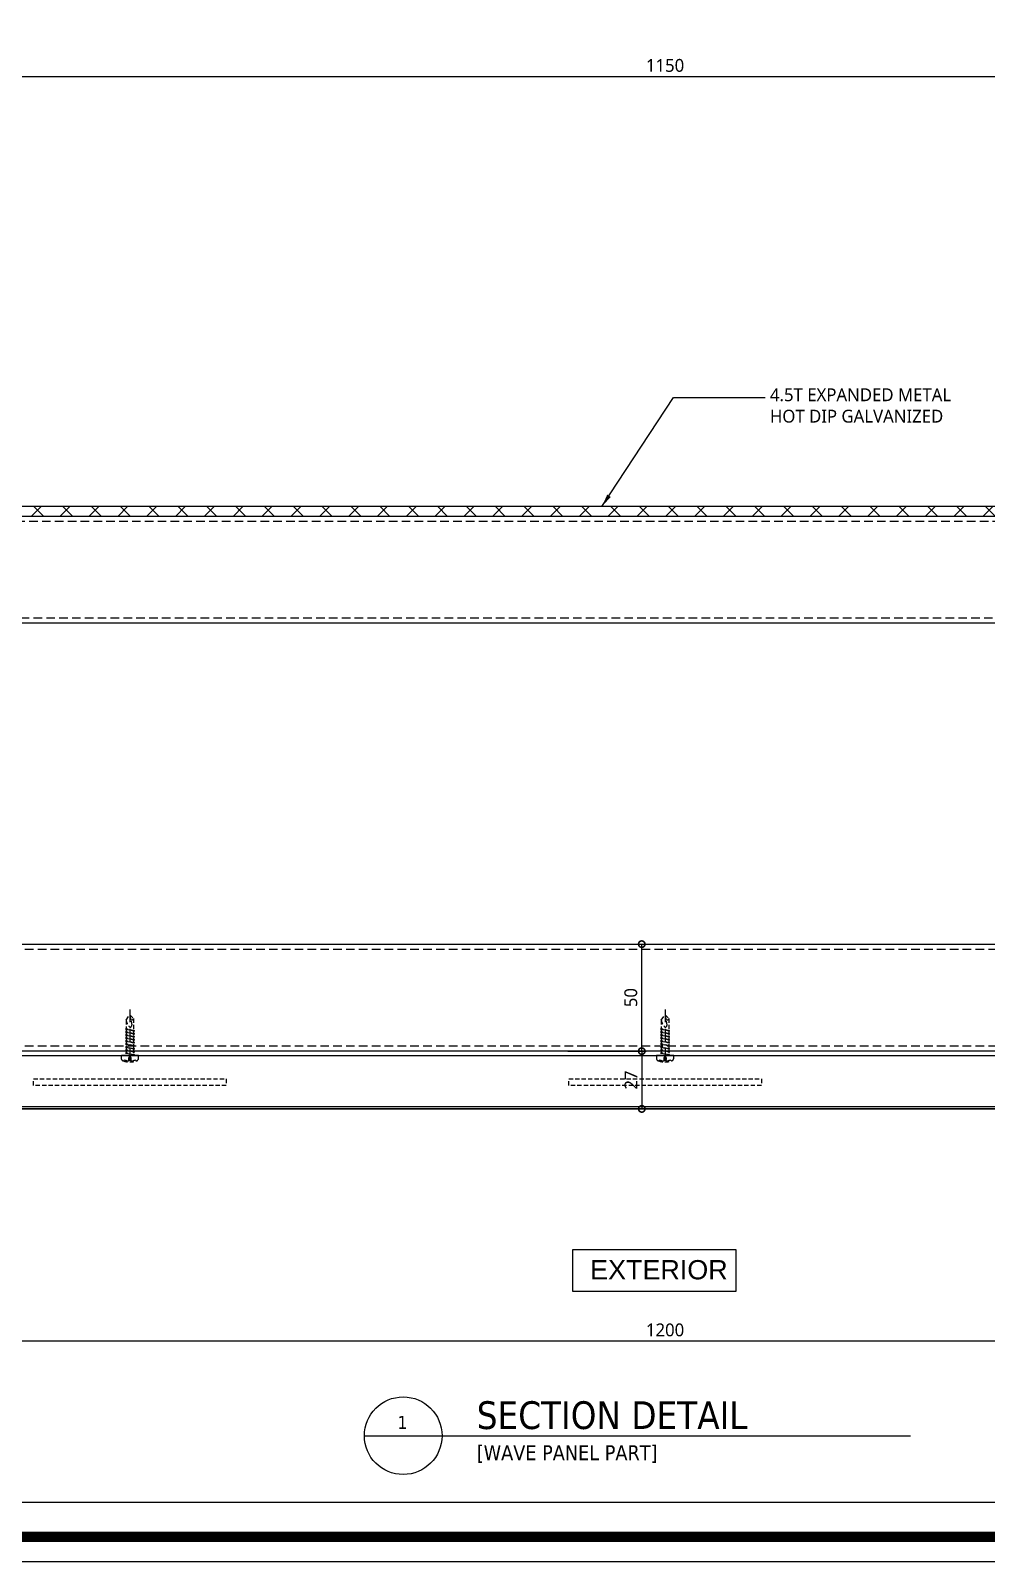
# Model space of a CAD drawing. Header units: millimetres. Extents: x 3584 to 9537, y 842 to 7828.
# Drawn here: x 5556 to 6003, y 1887 to 2603 of the extents above; entities that cross this region are included whole.
import ezdxf

# ---------------------------------------------------------------- set-up
doc = ezdxf.new("R2010")
doc.units = ezdxf.units.MM
doc.set_wipeout_variables(frame=1)
doc.linetypes.add('CENTER', pattern=[50.8, 31.75, -6.35, 6.35, -6.35])
doc.linetypes.add('HIDDEN', pattern=[3, 2, -1])
doc.layers.get('DEFPOINTS').update_dxf_attribs({"color": 142, "lineweight": 30})
for name, color, linetype in [('0-DIM', 7, 'Continuous'), ('0-TEXT', 7, 'Continuous'), ('2', 2, 'Continuous'), ('2-SCREW-BOLT', 2, 'Continuous'), ('4', 4, 'Continuous'), ('6', 6, 'Continuous'), ('7', 7, 'Continuous'), ('FIN', 5, 'Continuous'), ('Net truc', 31, 'CENTER'), ('nt', 34, 'Continuous'), ('TE 07', 7, 'Continuous'), ('TEXT', 7, 'Continuous'), ('TITLE_TEXT', 7, 'Continuous')]:
    doc.layers.add(name, color=color, linetype=linetype)
doc.styles.add('ROMANS', font='ARIALUNI.ttf', dxfattribs={"width": 0.8})
doc.styles.get("Standard").update_dxf_attribs({"font": 'arial.ttf'})
doc.styles.add('맑은고딕', font='malgun.ttf')
doc.dimstyles.new('HD-2', dxfattribs={"dimscale": 2, "dimtxt": 3, "dimasz": 3, "dimexe": 1, "dimexo": 3, "dimgap": 1, "dimtad": 1, "dimdec": 1, "dimzin": 12, "dimdsep": 46, "dimtxsty": '맑은고딕', "dimblk": 'DOTSMALL', "dimcen": 1, "dimclrd": 2, "dimclre": 2, "dimclrt": 7, "dimadec": 1, "dimazin": 2, "dimtfac": 1, "dimtdec": 1, "dimtix": 1, "dimtmove": 2, "dimatfit": 3, "dimfxl": 1, "dimtolj": 1, "dimtzin": 12, "dimlwd": -1, "dimlwe": -1, "dimarcsym": 0})

# ---------------------------------------------------------------- blocks, each defined once
blk = doc.blocks.new('_DOTSMALL')
at = {"color": 0, "linetype": 'ByBlock', "const_width": 0.5}
blk.add_lwpolyline([(-0.0625, 0, 1), (0.0625, 0, 1)], format="xyb", close=True, dxfattribs=at)
blk = doc.blocks.new('*D59')
at = {"layer": '0-DIM', "color": 2, "transparency": 16777216}
for p, q in [((5252.58, 2091.88), (5252.58, 1988.36)), ((6452.58, 2091.88), (6452.58, 1988.36)), ((5252.58, 1990.36), (6452.58, 1990.36))]:
    blk.add_line(p, q, dxfattribs=at)
at = {"layer": 'DEFPOINTS', "color": 0, "transparency": 16777216}
for p in [(5252.58, 2097.88), (6452.58, 2097.88), (6452.58, 1990.36)]:
    blk.add_point(p, dxfattribs=at)
at = {"layer": '0-DIM', "color": 2, "transparency": 16777216, "xscale": 6, "yscale": 6, "zscale": 6, "rotation": 180}
blk.add_blockref('_DOTSMALL', (5252.58, 1990.36), dxfattribs=at)
at = {"layer": '0-DIM', "color": 2, "transparency": 16777216, "xscale": 6, "yscale": 6, "zscale": 6}
blk.add_blockref('_DOTSMALL', (6452.58, 1990.36), dxfattribs=at)
at = {"layer": '0-DIM', "color": 7, "transparency": 16777216, "insert": (5852.58, 1995.47), "char_height": 6, "attachment_point": 5, "style": '맑은고딕'}
blk.add_mtext('\\A1;1200', dxfattribs=at)
blk = doc.blocks.new('*D70')
at = {"layer": '0-DIM', "color": 2, "transparency": 16777216}
for p, q in [((5277.58, 2564.05), (5277.58, 2583.26)), ((6427.58, 2564.05), (6427.58, 2583.26)), ((5277.58, 2581.26), (6427.58, 2581.26))]:
    blk.add_line(p, q, dxfattribs=at)
at = {"layer": 'DEFPOINTS', "color": 0, "transparency": 16777216}
for p in [(6427.58, 2581.26), (5277.58, 2558.05), (6427.58, 2558.05)]:
    blk.add_point(p, dxfattribs=at)
at = {"layer": '0-DIM', "color": 2, "transparency": 16777216, "xscale": 6, "yscale": 6, "zscale": 6, "rotation": 180}
blk.add_blockref('_DOTSMALL', (5277.58, 2581.26), dxfattribs=at)
at = {"layer": '0-DIM', "color": 2, "transparency": 16777216, "xscale": 6, "yscale": 6, "zscale": 6}
blk.add_blockref('_DOTSMALL', (6427.58, 2581.26), dxfattribs=at)
at = {"layer": '0-DIM', "color": 7, "transparency": 16777216, "insert": (5852.58, 2586.38), "char_height": 6, "attachment_point": 5, "style": '맑은고딕'}
blk.add_mtext('\\A1;1150', dxfattribs=at)
blk = doc.blocks.new('*D56')
at = {"layer": '0-DIM', "color": 2, "transparency": 16777216}
for p, q in [((5807.08, 2125.78), (5843.69, 2125.78)), ((5841.69, 2125.78), (5841.69, 2098.78)), ((5807.08, 2098.78), (5843.69, 2098.78))]:
    blk.add_line(p, q, dxfattribs=at)
at = {"layer": 'DEFPOINTS', "color": 0, "transparency": 16777216}
for p in [(5801.08, 2125.78), (5801.08, 2098.78), (5841.69, 2098.78)]:
    blk.add_point(p, dxfattribs=at)
at = {"layer": '0-DIM', "color": 2, "transparency": 16777216, "xscale": 6, "yscale": 6, "zscale": 6}
for p, rotation in [((5841.69, 2125.78), 90), ((5841.69, 2098.78), 270)]:
    blk.add_blockref('_DOTSMALL', p, dxfattribs=dict(at, rotation=rotation))
at = {"layer": '0-DIM', "color": 7, "transparency": 16777216, "insert": (5836.64, 2112.28), "char_height": 6, "attachment_point": 5, "rotation": 90, "style": '맑은고딕'}
blk.add_mtext('\\A1;27', dxfattribs=at)
blk = doc.blocks.new('*D57')
at = {"layer": '0-DIM', "color": 2, "transparency": 16777216}
for p, q in [((5807.08, 2175.78), (5843.69, 2175.78)), ((5841.69, 2125.78), (5841.69, 2175.78)), ((5807.08, 2125.78), (5843.69, 2125.78))]:
    blk.add_line(p, q, dxfattribs=at)
at = {"layer": 'DEFPOINTS', "color": 0, "transparency": 16777216}
for p in [(5801.08, 2175.78), (5841.69, 2175.78), (5801.08, 2125.78)]:
    blk.add_point(p, dxfattribs=at)
at = {"layer": '0-DIM', "color": 2, "transparency": 16777216, "xscale": 6, "yscale": 6, "zscale": 6}
for p, rotation in [((5841.69, 2175.78), 90), ((5841.69, 2125.78), 270)]:
    blk.add_blockref('_DOTSMALL', p, dxfattribs=dict(at, rotation=rotation))
at = {"layer": '0-DIM', "color": 7, "transparency": 16777216, "insert": (5836.59, 2150.78), "char_height": 6, "attachment_point": 5, "rotation": 90, "style": '맑은고딕'}
blk.add_mtext('\\A1;50', dxfattribs=at)
blk = doc.blocks.new('*U39')
at = {"layer": '6'}
blk.add_lwpolyline([(0, 9.86), (38.07, 9.86), (38.07, 0), (0, 0)], close=True, dxfattribs=at)
blk.add_lwpolyline([(0, 9.86), (38.07, 9.86), (38.07, 0), (0, 0)], close=True, dxfattribs=at)
blk.add_lwpolyline([(0, 9.86), (38.07, 9.86), (38.07, 0), (0, 0)], close=True, dxfattribs=at)
at = {"layer": '0-TEXT', "color": 0, "style": 'ROMANS'}
blk.add_text('EXTERIOR', height=4.5, dxfattribs=at).set_placement((4.01, 2.86))
blk = doc.blocks.new('AL-TEMPLATE')
at = {"color": 9, "const_width": 2.5}
blk.add_lwpolyline([(1976.34, 1509.45), (2808.34, 1509.45), (2808.34, 927.05), (1976.34, 927.05)], close=True, dxfattribs=at)
at = {"layer": 'nt', "color": 254, "linetype": 'Continuous', "ltscale": 2}
blk.add_lwpolyline([(1972.34, 1515.25), (1972.34, 921.25), (2812.34, 921.25), (2812.34, 1515.25)], close=True, dxfattribs=at)
at = {"layer": 'TE 07'}
blk.add_lwpolyline([(1984.07, 1501.32), (2709.08, 1501.32), (2709.08, 935.18), (1984.07, 935.18)], close=True, dxfattribs=at)

msp = doc.modelspace()

# ---------------------------------------------------------------- hatches: boundary and pattern name
at = {"layer": '0-DIM'}
h = msp.add_hatch(dxfattribs=at)
h.set_pattern_fill('ANSI37', color=8, scale=3)
h.set_pattern_definition([(45, (-9581.264, -490.596), (-6.735192, 6.735192), []), (135, (-9581.264, -490.596), (-6.735192, -6.735192), [])])
h.paths.add_polyline_path([(5279.88, 2375.78), (6425.28, 2375.78), (6425.28, 2380.28), (5279.88, 2380.28)])

# ---------------------------------------------------------------- linework, layer by layer
at = {"linetype": 'Continuous'}
msp.add_line((5712.11, 1946.06), (5967.26, 1946.06), dxfattribs=at)
msp.add_circle((5730.25, 1946.06), 18.14, dxfattribs=at)
at = {"layer": '2', "color": 8, "linetype": 'HIDDEN'}
for p, q in [((5600.83, 2140.24), (5600.83, 2126.74)), ((5604.33, 2141.04), (5604.33, 2126.74)), ((5850.83, 2140.24), (5850.83, 2126.74)), ((5854.33, 2141.04), (5854.33, 2126.74)), ((5600.83, 2126.83), (5600.83, 2123.78)), ((5604.33, 2126.83), (5604.33, 2123.78)), ((5850.83, 2126.83), (5850.83, 2123.78)), ((5854.33, 2126.83), (5854.33, 2123.78))]:
    msp.add_line(p, q, dxfattribs=at)
for points in [[(5602.58, 2142.78), (5603.47, 2138.07, -0.346664), (5602.96, 2137.04, -0.325529), (5602.38, 2137.15, -0.145857), (5600.83, 2140.24), (5602.58, 2142.78), (5604.33, 2141.04)], [(5852.58, 2142.78), (5853.47, 2138.07, -0.346664), (5852.96, 2137.04, -0.325529), (5852.38, 2137.15, -0.145857), (5850.83, 2140.24), (5852.58, 2142.78), (5854.33, 2141.04)]]:
    msp.add_lwpolyline(points, format="xyb", dxfattribs=at)
for centre in [(5603.52, 2141.21), (5853.52, 2141.21)]:
    msp.add_arc(centre, 0.825, 230.33383, 347.95578, dxfattribs=at)
at = {"layer": '2-SCREW-BOLT', "color": 8, "linetype": 'HIDDEN'}
for p, q in [((5600.63, 2123.78), (5598.5, 2123.78)), ((5600.08, 2123.78), (5605.08, 2123.78)), ((5600.08, 2123.78), (5605.08, 2123.78)), ((5606.66, 2123.78), (5604.91, 2123.78)), ((5850.63, 2123.78), (5848.5, 2123.78)), ((5850.08, 2123.78), (5855.08, 2123.78)), ((5850.08, 2123.78), (5855.08, 2123.78)), ((5856.66, 2123.78), (5854.91, 2123.78))]:
    msp.add_line(p, q, dxfattribs=at)
for points in [[(5598.5, 2123.78), (5598.5, 2122.59, 0.334238), (5599.56, 2121.17, 0.141196), (5605.59, 2121.17, 0.334238), (5606.66, 2122.59), (5606.66, 2123.78)], [(5848.5, 2123.78), (5848.5, 2122.59, 0.334238), (5849.56, 2121.17, 0.141196), (5855.59, 2121.17, 0.334238), (5856.66, 2122.59), (5856.66, 2123.78)]]:
    msp.add_lwpolyline(points, format="xyb", dxfattribs=at)
for points in [[(5605.59, 2121.17), (5605.32, 2121.39), (5605.01, 2121.48), (5604.69, 2121.46), (5604.36, 2121.38), (5604.05, 2121.27), (5603.77, 2121.15), (5603.53, 2121.06), (5603.35, 2121.04), (5603.23, 2121.11), (5603.17, 2121.25), (5603.15, 2121.45), (5603.16, 2121.7), (5603.17, 2121.97), (5603.18, 2122.24), (5603.17, 2122.5), (5603.13, 2122.72), (5603.04, 2122.9), (5602.91, 2123.03), (5602.75, 2123.11), (5602.58, 2123.13), (5602.41, 2123.11), (5602.25, 2123.03), (5602.12, 2122.9), (5602.03, 2122.72), (5601.98, 2122.5), (5601.97, 2122.24), (5601.99, 2121.97), (5602, 2121.7), (5602.01, 2121.45), (5601.99, 2121.25), (5601.93, 2121.11), (5601.81, 2121.04), (5601.63, 2121.06), (5601.39, 2121.15), (5601.1, 2121.27), (5600.79, 2121.38), (5600.47, 2121.46), (5600.15, 2121.48), (5599.84, 2121.39), (5599.56, 2121.17)], [(5855.59, 2121.17), (5855.32, 2121.39), (5855.01, 2121.48), (5854.69, 2121.46), (5854.36, 2121.38), (5854.05, 2121.27), (5853.77, 2121.15), (5853.53, 2121.06), (5853.35, 2121.04), (5853.23, 2121.11), (5853.17, 2121.25), (5853.15, 2121.45), (5853.16, 2121.7), (5853.17, 2121.97), (5853.18, 2122.24), (5853.17, 2122.5), (5853.13, 2122.72), (5853.04, 2122.9), (5852.91, 2123.03), (5852.75, 2123.11), (5852.58, 2123.13), (5852.41, 2123.11), (5852.25, 2123.03), (5852.12, 2122.9), (5852.03, 2122.72), (5851.98, 2122.5), (5851.97, 2122.24), (5851.99, 2121.97), (5852, 2121.7), (5852.01, 2121.45), (5851.99, 2121.25), (5851.93, 2121.11), (5851.81, 2121.04), (5851.63, 2121.06), (5851.39, 2121.15), (5851.1, 2121.27), (5850.79, 2121.38), (5850.47, 2121.46), (5850.15, 2121.48), (5849.84, 2121.39), (5849.56, 2121.17)]]:
    msp.add_lwpolyline(points, dxfattribs=at)
at = {"layer": '4'}
msp.add_lwpolyline([(5253.58, 2098.78), (5253.58, 2123.78), (6451.58, 2123.78), (6451.58, 2098.78)], close=True, dxfattribs=at)
at = {"layer": '4', "color": 8, "linetype": 'HIDDEN'}
for points in [[(5557.58, 2112.78), (5647.58, 2112.78), (5647.58, 2109.78), (5557.58, 2109.78)], [(5807.58, 2112.78), (5897.58, 2112.78), (5897.58, 2109.78), (5807.58, 2109.78)]]:
    msp.add_lwpolyline(points, close=True, dxfattribs=at)
at = {"layer": '7'}
for p, q in [((5327.58, 2375.78), (6377.58, 2375.78)), ((6377.58, 2325.78), (5327.58, 2325.78)), ((5277.58, 2175.78), (6427.58, 2175.78)), ((6427.58, 2125.78), (5277.58, 2125.78))]:
    msp.add_line(p, q, dxfattribs=at)
at = {"layer": '7', "color": 8, "linetype": 'HIDDEN', "ltscale": 2}
for p, q in [((5327.58, 2373.48), (6377.58, 2373.48)), ((6377.58, 2328.08), (5327.58, 2328.08)), ((5277.58, 2173.48), (6427.58, 2173.48)), ((6427.58, 2128.08), (5277.58, 2128.08))]:
    msp.add_line(p, q, dxfattribs=at)
at = {"layer": '7', "color": 4}
msp.add_lwpolyline([(6450.58, 2123.78), (6450.58, 2099.78), (5254.58, 2099.78), (5254.58, 2123.78), (5253.58, 2123.78), (5253.58, 2098.78), (6451.58, 2098.78), (6451.58, 2123.78)], close=True, dxfattribs=at)
at = {"layer": 'FIN'}
msp.add_lwpolyline([(5279.88, 2375.78), (6425.28, 2375.78), (6425.28, 2380.28), (5279.88, 2380.28)], close=True, dxfattribs=at)
at = {"layer": 'Net truc', "color": 8, "linetype": 'HIDDEN', "ltscale": 3}
for p, q in [((5602.58, 2145.26), (5602.58, 2118.58)), ((5852.58, 2145.26), (5852.58, 2118.58))]:
    msp.add_line(p, q, dxfattribs=at)

# ---------------------------------------------------------------- block references
at = {"layer": '7', "ltscale": 1.5, "xscale": 2, "yscale": 2, "zscale": 2}
msp.add_blockref('*U39', (5809.54, 2013.41), dxfattribs=at)

# ---------------------------------------------------------------- texts
at = {"layer": 'TEXT', "color": 0, "insert": (5901.56, 2435.5), "char_height": 6, "width": 121.1974, "attachment_point": 1, "style": '맑은고딕'}
msp.add_mtext('4.5T EXPANDED METAL\\PHOT DIP GALVANIZED\\P ', dxfattribs=at)
at = {"layer": 'TITLE_TEXT', "color": 2, "true_color": 0xffff00, "insert": (5764.61, 1948.94), "char_height": 12.96, "width": 193.7311, "attachment_point": 7, "line_spacing_factor": 0.963855}
msp.add_mtext('{\\fTahoma|b0|i0|c0|p34;SECTION DETAIL}', dxfattribs=at)
at = {"layer": 'TITLE_TEXT', "color": 3, "true_color": 0x00ff00, "attachment_point": 7, "line_spacing_factor": 0.963855}
for s, insert, char_height, width in [('\\fTahoma;1', (5727.65, 1949.24), 6, 8.9419), ('{\\fTahoma|b0|i0|c0|p34;[\\fTahoma|b0|i0|c129|p34;WAVE\\fTahoma|b0|i0|c0|p34; PANEL PART]}', (5764.61, 1933.35), 7, 105.1355)]:
    msp.add_mtext(s, dxfattribs=dict(at, insert=insert, char_height=char_height, width=width))

# ---------------------------------------------------------------- dimensions: what is measured, and where the dimension line sits
at = {"layer": '0-DIM'}
for base, p1, p2, picture, middle in [((6427.58, 2581.26), (5277.58, 2558.05), (6427.58, 2558.05), '*D70', (5852.58, 2586.38)), ((6452.58, 1990.36), (5252.58, 2097.88), (6452.58, 2097.88), '*D59', (5852.58, 1995.47))]:
    dim = msp.add_linear_dim(base=base, p1=p1, p2=p2, dimstyle='HD-2', dxfattribs=at)
    dim.commit()
    dim.dimension.update_dxf_attribs({"geometry": picture, "text_midpoint": middle})
for base, p2, picture, middle in [((5841.69, 2175.78), (5801.08, 2175.78), '*D57', (5836.59, 2150.78)), ((5841.69, 2098.78), (5801.08, 2098.78), '*D56', (5836.64, 2112.28))]:
    dim = msp.add_linear_dim(base=base, p1=(5801.08, 2125.78), p2=p2, angle=90, dimstyle='HD-2', dxfattribs=at)
    dim.commit()
    dim.dimension.update_dxf_attribs({"geometry": picture, "text_midpoint": middle})

# ---------------------------------------------------------------- leaders
msp.add_leader([(5823.08, 2380.28), (5856.47, 2431.18), (5899.33, 2431.18)], dimstyle='HD-2', override={"dimgap": 1, "dimtad": 0}, dxfattribs=at)

# ---------------------------------------------------------------- next in the draw order: wipeouts: each hides what was drawn before it
at = {"color": 8, "linetype": 'HIDDEN'}
for points in [[(5600.48, 2124.84), (5600.83, 2125.04), (5602.58, 2124.45), (5604.33, 2124.21), (5604.68, 2124.05), (5604.33, 2123.85), (5602.58, 2124.45), (5600.83, 2124.68)], [(5850.48, 2124.84), (5850.83, 2125.04), (5852.58, 2124.45), (5854.33, 2124.21), (5854.68, 2124.05), (5854.33, 2123.85), (5852.58, 2124.45), (5850.83, 2124.68)]]:
    msp.add_wipeout(points, dxfattribs=at)

# ---------------------------------------------------------------- next in the draw order: linework, layer by layer
for points in [[(5600.48, 2124.84), (5600.83, 2124.68), (5604.33, 2124.21), (5604.68, 2124.05), (5604.33, 2123.85), (5600.83, 2125.04), (5600.48, 2124.84), (5604.68, 2124.05)], [(5850.48, 2124.84), (5850.83, 2124.68), (5854.33, 2124.21), (5854.68, 2124.05), (5854.33, 2123.85), (5850.83, 2125.04), (5850.48, 2124.84), (5854.68, 2124.05)]]:
    msp.add_lwpolyline(points, close=True, dxfattribs=at)

# ---------------------------------------------------------------- next in the draw order: wipeouts: each hides what was drawn before it
for points in [[(5600.48, 2126.25), (5600.83, 2126.45), (5602.58, 2125.86), (5604.33, 2125.62), (5604.68, 2125.46), (5604.33, 2125.26), (5602.58, 2125.86), (5600.83, 2126.09)], [(5850.48, 2126.25), (5850.83, 2126.45), (5852.58, 2125.86), (5854.33, 2125.62), (5854.68, 2125.46), (5854.33, 2125.26), (5852.58, 2125.86), (5850.83, 2126.09)]]:
    msp.add_wipeout(points, dxfattribs=at)

# ---------------------------------------------------------------- next in the draw order: linework, layer by layer
for points in [[(5600.48, 2126.25), (5600.83, 2126.09), (5604.33, 2125.62), (5604.68, 2125.46), (5604.33, 2125.26), (5600.83, 2126.45), (5600.48, 2126.25), (5604.68, 2125.46)], [(5850.48, 2126.25), (5850.83, 2126.09), (5854.33, 2125.62), (5854.68, 2125.46), (5854.33, 2125.26), (5850.83, 2126.45), (5850.48, 2126.25), (5854.68, 2125.46)]]:
    msp.add_lwpolyline(points, close=True, dxfattribs=at)

# ---------------------------------------------------------------- next in the draw order: wipeouts: each hides what was drawn before it
for points in [[(5600.48, 2127.66), (5600.83, 2127.86), (5602.58, 2127.27), (5604.33, 2127.03), (5604.68, 2126.87), (5604.33, 2126.67), (5602.58, 2127.27), (5600.83, 2127.5)], [(5850.48, 2127.66), (5850.83, 2127.86), (5852.58, 2127.27), (5854.33, 2127.03), (5854.68, 2126.87), (5854.33, 2126.67), (5852.58, 2127.27), (5850.83, 2127.5)]]:
    msp.add_wipeout(points, dxfattribs=at)

# ---------------------------------------------------------------- next in the draw order: linework, layer by layer
for points in [[(5600.48, 2127.66), (5600.83, 2127.5), (5604.33, 2127.03), (5604.68, 2126.87), (5604.33, 2126.67), (5600.83, 2127.86), (5600.48, 2127.66), (5604.68, 2126.87)], [(5850.48, 2127.66), (5850.83, 2127.5), (5854.33, 2127.03), (5854.68, 2126.87), (5854.33, 2126.67), (5850.83, 2127.86), (5850.48, 2127.66), (5854.68, 2126.87)]]:
    msp.add_lwpolyline(points, close=True, dxfattribs=at)

# ---------------------------------------------------------------- next in the draw order: wipeouts: each hides what was drawn before it
for points in [[(5600.48, 2129.07), (5600.83, 2129.27), (5602.58, 2128.68), (5604.33, 2128.44), (5604.68, 2128.28), (5604.33, 2128.08), (5602.58, 2128.68), (5600.83, 2128.91)], [(5850.48, 2129.07), (5850.83, 2129.27), (5852.58, 2128.68), (5854.33, 2128.44), (5854.68, 2128.28), (5854.33, 2128.08), (5852.58, 2128.68), (5850.83, 2128.91)]]:
    msp.add_wipeout(points, dxfattribs=at)

# ---------------------------------------------------------------- next in the draw order: linework, layer by layer
for points in [[(5600.48, 2129.07), (5600.83, 2128.91), (5604.33, 2128.44), (5604.68, 2128.28), (5604.33, 2128.08), (5600.83, 2129.27), (5600.48, 2129.07), (5604.68, 2128.28)], [(5850.48, 2129.07), (5850.83, 2128.91), (5854.33, 2128.44), (5854.68, 2128.28), (5854.33, 2128.08), (5850.83, 2129.27), (5850.48, 2129.07), (5854.68, 2128.28)]]:
    msp.add_lwpolyline(points, close=True, dxfattribs=at)

# ---------------------------------------------------------------- next in the draw order: wipeouts: each hides what was drawn before it
for points in [[(5600.48, 2130.48), (5600.83, 2130.68), (5602.58, 2130.09), (5604.33, 2129.85), (5604.68, 2129.69), (5604.33, 2129.49), (5602.58, 2130.09), (5600.83, 2130.32)], [(5850.48, 2130.48), (5850.83, 2130.68), (5852.58, 2130.09), (5854.33, 2129.85), (5854.68, 2129.69), (5854.33, 2129.49), (5852.58, 2130.09), (5850.83, 2130.32)]]:
    msp.add_wipeout(points, dxfattribs=at)

# ---------------------------------------------------------------- next in the draw order: linework, layer by layer
for points in [[(5600.48, 2130.48), (5600.83, 2130.32), (5604.33, 2129.85), (5604.68, 2129.69), (5604.33, 2129.49), (5600.83, 2130.68), (5600.48, 2130.48), (5604.68, 2129.69)], [(5850.48, 2130.48), (5850.83, 2130.32), (5854.33, 2129.85), (5854.68, 2129.69), (5854.33, 2129.49), (5850.83, 2130.68), (5850.48, 2130.48), (5854.68, 2129.69)]]:
    msp.add_lwpolyline(points, close=True, dxfattribs=at)

# ---------------------------------------------------------------- next in the draw order: wipeouts: each hides what was drawn before it
for points in [[(5600.48, 2131.89), (5600.83, 2132.09), (5602.58, 2131.5), (5604.33, 2131.26), (5604.68, 2131.1), (5604.33, 2130.9), (5602.58, 2131.5), (5600.83, 2131.73)], [(5850.48, 2131.89), (5850.83, 2132.09), (5852.58, 2131.5), (5854.33, 2131.26), (5854.68, 2131.1), (5854.33, 2130.9), (5852.58, 2131.5), (5850.83, 2131.73)]]:
    msp.add_wipeout(points, dxfattribs=at)

# ---------------------------------------------------------------- next in the draw order: linework, layer by layer
for points in [[(5600.48, 2131.89), (5600.83, 2131.73), (5604.33, 2131.26), (5604.68, 2131.1), (5604.33, 2130.9), (5600.83, 2132.09), (5600.48, 2131.89), (5604.68, 2131.1)], [(5850.48, 2131.89), (5850.83, 2131.73), (5854.33, 2131.26), (5854.68, 2131.1), (5854.33, 2130.9), (5850.83, 2132.09), (5850.48, 2131.89), (5854.68, 2131.1)]]:
    msp.add_lwpolyline(points, close=True, dxfattribs=at)

# ---------------------------------------------------------------- next in the draw order: wipeouts: each hides what was drawn before it
for points in [[(5600.48, 2133.3), (5600.83, 2133.5), (5602.58, 2132.91), (5604.33, 2132.67), (5604.68, 2132.51), (5604.33, 2132.31), (5602.58, 2132.91), (5600.83, 2133.14)], [(5850.48, 2133.3), (5850.83, 2133.5), (5852.58, 2132.91), (5854.33, 2132.67), (5854.68, 2132.51), (5854.33, 2132.31), (5852.58, 2132.91), (5850.83, 2133.14)]]:
    msp.add_wipeout(points, dxfattribs=at)

# ---------------------------------------------------------------- next in the draw order: linework, layer by layer
for points in [[(5600.48, 2133.3), (5600.83, 2133.14), (5604.33, 2132.67), (5604.68, 2132.51), (5604.33, 2132.31), (5600.83, 2133.5), (5600.48, 2133.3), (5604.68, 2132.51)], [(5850.48, 2133.3), (5850.83, 2133.14), (5854.33, 2132.67), (5854.68, 2132.51), (5854.33, 2132.31), (5850.83, 2133.5), (5850.48, 2133.3), (5854.68, 2132.51)]]:
    msp.add_lwpolyline(points, close=True, dxfattribs=at)

# ---------------------------------------------------------------- next in the draw order: wipeouts: each hides what was drawn before it
for points in [[(5600.48, 2134.71), (5600.83, 2134.91), (5602.58, 2134.32), (5604.33, 2134.08), (5604.68, 2133.92), (5604.33, 2133.72), (5602.58, 2134.32), (5600.83, 2134.55)], [(5850.48, 2134.71), (5850.83, 2134.91), (5852.58, 2134.32), (5854.33, 2134.08), (5854.68, 2133.92), (5854.33, 2133.72), (5852.58, 2134.32), (5850.83, 2134.55)]]:
    msp.add_wipeout(points, dxfattribs=at)

# ---------------------------------------------------------------- next in the draw order: linework, layer by layer
for points in [[(5600.48, 2134.71), (5600.83, 2134.55), (5604.33, 2134.08), (5604.68, 2133.92), (5604.33, 2133.72), (5600.83, 2134.91), (5600.48, 2134.71), (5604.68, 2133.92)], [(5850.48, 2134.71), (5850.83, 2134.55), (5854.33, 2134.08), (5854.68, 2133.92), (5854.33, 2133.72), (5850.83, 2134.91), (5850.48, 2134.71), (5854.68, 2133.92)]]:
    msp.add_lwpolyline(points, close=True, dxfattribs=at)

# ---------------------------------------------------------------- next in the draw order: wipeouts: each hides what was drawn before it
for points in [[(5600.48, 2136.12), (5600.83, 2136.32), (5602.58, 2135.73), (5604.33, 2135.49), (5604.68, 2135.33), (5604.33, 2135.13), (5602.58, 2135.73), (5600.83, 2135.96)], [(5850.48, 2136.12), (5850.83, 2136.32), (5852.58, 2135.73), (5854.33, 2135.49), (5854.68, 2135.33), (5854.33, 2135.13), (5852.58, 2135.73), (5850.83, 2135.96)]]:
    msp.add_wipeout(points, dxfattribs=at)

# ---------------------------------------------------------------- next in the draw order: linework, layer by layer
for points in [[(5600.48, 2136.12), (5600.83, 2135.96), (5604.33, 2135.49), (5604.68, 2135.33), (5604.33, 2135.13), (5600.83, 2136.32), (5600.48, 2136.12), (5604.68, 2135.33)], [(5850.48, 2136.12), (5850.83, 2135.96), (5854.33, 2135.49), (5854.68, 2135.33), (5854.33, 2135.13), (5850.83, 2136.32), (5850.48, 2136.12), (5854.68, 2135.33)]]:
    msp.add_lwpolyline(points, close=True, dxfattribs=at)

# ---------------------------------------------------------------- next in the draw order: block references
at = {"layer": '4', "xscale": 1.98, "yscale": 1.98, "zscale": 1.98}
msp.add_blockref('AL-TEMPLATE', (1207.24, 63.26), dxfattribs=at)

doc.saveas('drawing.dxf')
